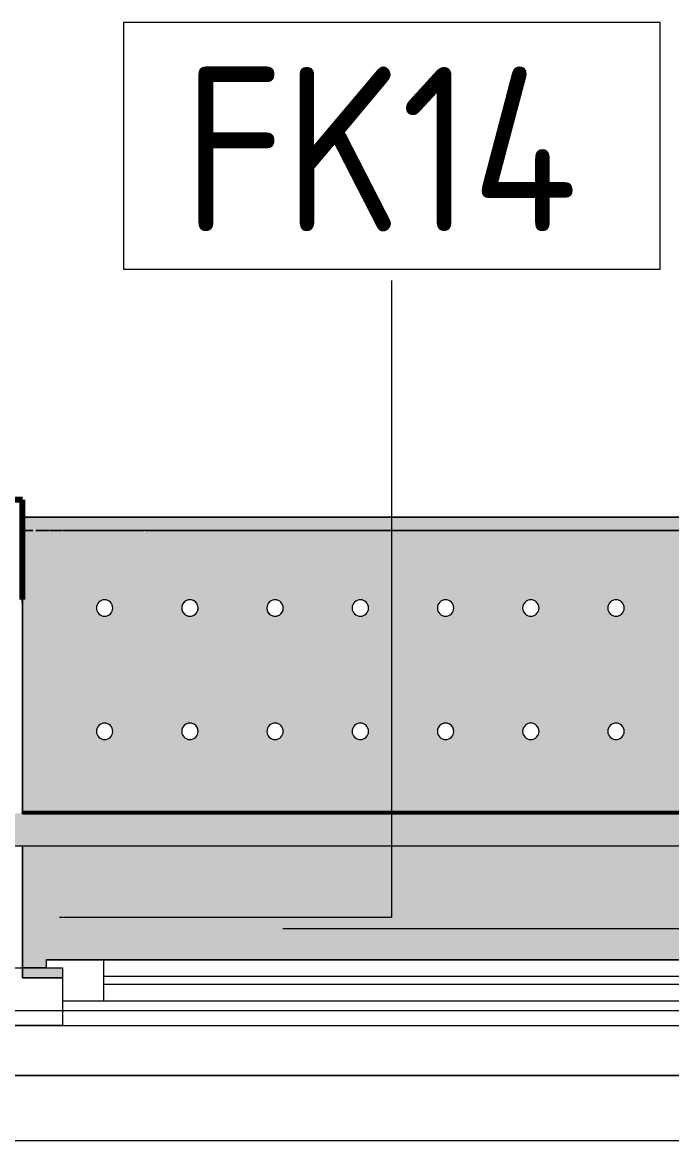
# Model space of a CAD drawing. Header units: millimetres. Extents: x -5426 to 189269, y -8553 to 29000.
# Drawn here: x 8281 to 9071, y -258 to 1102 of the extents above; entities that cross this region are included whole.
import ezdxf

# ---------------------------------------------------------------- set-up
doc = ezdxf.new("R2010")
doc.units = ezdxf.units.MM
doc.linetypes.add('Осевая', pattern=[3175, 635, -476.25, 1587.5, -476.25])
for name, color, linetype, lineweight in [('A-GLAZ', 7, 'Continuous', 9), ('A-GLAZ-1', 7, 'Continuous', 13), ('A-WALL-IDEN', 7, 'Continuous', 9), ('I-WALL', 7, 'Continuous', 9), ('Оси-2', 7, 'Осевая', 9)]:
    doc.layers.add(name, color=color, linetype=linetype, lineweight=lineweight)
for name, color, linetype, lineweight, true_color in [('A-WALL-1', 7, 'Continuous', 9, 0xc0c0c0), ('I-WALL-13', 7, 'Continuous', 53, 0xeaa7bf), ('I-WALL-3', 7, 'Continuous', 9, 0xc0c0c0), ('I-WALL-6', 7, 'Continuous', 80, 0xff80c0), ('S-WALL-ANLY', 7, 'Continuous', 13, 0x008040), ('Знаки-2', 9, 'Continuous', 9, 0x808080), ('Знаки-3', 7, 'Continuous', 9, 0xc1bbaf), ('Знаки-5', 7, 'Continuous', 9, 0xaba79f), ('Знаки-6', 7, 'Continuous', 9, 0xccc5b7), ('Знаки-7', 7, 'Continuous', 9, 0xd5cdbe), ('Знаки-8', 7, 'Continuous', 9, 0xd1cabb), ('Знаки-9', 7, 'Continuous', 9, 0xd4ccbd)]:
    doc.layers.add(name, color=color, linetype=linetype, lineweight=lineweight, true_color=true_color)
doc.layers.add('Знаки-4', color=7, linetype='Continuous', lineweight=9, transparency=0.5)
doc.styles.add('GOST Common_1', font='GOST_Common.ttf', dxfattribs={"width": 0.9, "height": 200})

# ---------------------------------------------------------------- blocks, each defined once
blk = doc.blocks.new('120_Окно_СКБ_2Ст - 120_Окно_СКБ_2Ст 2100х2500 _мал створка СЛЕВА_-22446485-План отделки стен 3 этажа в осях 1-12')
at = {"layer": 'A-GLAZ'}
for p, q in [((1050, -57), (-1050, -57)), ((-100, -107), (930, -107)), ((930, -117), (-100, -117)), ((1000, -127), (1011.7, -127)), ((1011.9, -127), (1015.9, -127)), ((1016.2, -127), (1020.2, -127)), ((1020.5, -127), (1024.5, -127)), ((1025.2, -127), (1028.8, -127)), ((1028.8, -127), (1030, -127))]:
    blk.add_line(p, q, dxfattribs=at)
at = {"layer": 'A-GLAZ-1'}
for p, q in [((980, -127), (980, -57)), ((980, -57), (1050, -57)), ((980, -87), (-150, -87)), ((930, -137), (930, -87)), ((980, -127), (980, -87)), ((1050, -127), (980, -127)), ((1000, -127), (980, -127)), ((1000, -137), (1000, -127)), ((-170, -137), (1000, -137)), ((1000, -137), (-170, -137))]:
    blk.add_line(p, q, dxfattribs=at)
blk = doc.blocks.new('Зашивка радиатора_ с перфорацией М5 - Зашивка радиатора_ с перфорацией М5-30945411-План отделки стен 3 этажа в осях 1-12')
at = {"layer": 'Знаки-4'}
h = blk.add_hatch(color=256, dxfattribs=at)
h.paths.add_polyline_path([(1701.2, 380), (1701.2, 368), (1721.2, 368), (1721.2, 358), (551.2, 358), (551.2, 368), (571.2, 368), (571.2, 380), (501.2, 380), (501.2, 368), (521.2, 368), (521.2, 358), (-278.8, 358), (-278.8, 368), (-258.8, 368), (-258.8, 380), (-310, 380), (-310, 368), (-308.8, 368), (-308.8, 220), (1750, 220), (1750, 380), (1721.2, 380)])
h.paths.add_polyline_path([(-248, 180), (-310, 180), (-310, -179.9), (1750, -179.9), (1750, 180), (-246.1, 180)])
h.paths.add_polyline_path([(1442.5, 90.4), (1447.5, 89), (1451.2, 85.4), (1452.5, 80.4), (1451.2, 75.4), (1447.5, 71.7), (1442.5, 70.4), (1437.5, 71.7), (1433.8, 75.4), (1432.5, 80.4), (1433.8, 85.4), (1437.5, 89), (1439.9, 90)])
h.paths.add_polyline_path([(1027.5, 90.4), (1032.5, 89), (1036.2, 85.4), (1037.5, 80.4), (1036.2, 75.4), (1032.5, 71.7), (1027.5, 70.4), (1022.5, 71.7), (1018.8, 75.4), (1017.5, 80.4), (1018.8, 85.4), (1022.5, 89), (1024.9, 90)])
h.paths.add_polyline_path([(1546.2, 90.4), (1551.2, 89), (1554.9, 85.4), (1556.2, 80.4), (1554.9, 75.4), (1551.2, 71.7), (1546.2, 70.4), (1541.2, 71.7), (1537.6, 75.4), (1536.2, 80.4), (1537.6, 85.4), (1541.2, 89), (1543.7, 90)])
h.paths.add_polyline_path([(1235, 90.4), (1240, 89), (1243.7, 85.4), (1245, 80.4), (1243.7, 75.4), (1240, 71.7), (1235, 70.4), (1230, 71.7), (1226.3, 75.4), (1225, 80.4), (1226.3, 85.4), (1230, 89), (1232.4, 90)])
h.paths.add_polyline_path([(820, 90.4), (825, 89), (828.7, 85.4), (830, 80.4), (828.7, 75.4), (825, 71.7), (820, 70.4), (815, 71.7), (811.3, 75.4), (810, 80.4), (811.3, 85.4), (815, 89), (817.4, 90)])
h.paths.add_polyline_path([(1650, 90.4), (1655, 89), (1658.7, 85.4), (1660, 80.4), (1658.7, 75.4), (1655, 71.7), (1650, 70.4), (1645, 71.7), (1641.3, 75.4), (1640, 80.4), (1641.3, 85.4), (1645, 89), (1647.4, 90)])
h.paths.add_polyline_path([(1338.7, 90.4), (1343.7, 89), (1347.4, 85.4), (1348.7, 80.4), (1347.4, 75.4), (1343.7, 71.7), (1338.7, 70.4), (1333.7, 71.7), (1330.1, 75.4), (1328.7, 80.4), (1330.1, 85.4), (1333.7, 89), (1336.2, 90)])
h.paths.add_polyline_path([(1131.2, 90.4), (1136.2, 89), (1139.9, 85.4), (1141.2, 80.4), (1139.9, 75.4), (1136.2, 71.7), (1131.2, 70.4), (1126.2, 71.7), (1122.6, 75.4), (1121.2, 80.4), (1122.6, 85.4), (1126.2, 89), (1128.7, 90)])
h.paths.add_polyline_path([(923.7, 90.4), (928.7, 89), (932.4, 85.4), (933.7, 80.4), (932.4, 75.4), (928.7, 71.7), (923.7, 70.4), (918.7, 71.7), (915.1, 75.4), (913.7, 80.4), (915.1, 85.4), (918.7, 89), (921.2, 90)])
h.paths.add_polyline_path([(716.2, 90.4), (721.2, 89), (724.9, 85.4), (726.2, 80.4), (724.9, 75.4), (721.2, 71.7), (716.2, 70.4), (711.2, 71.7), (707.6, 75.4), (706.2, 80.4), (707.6, 85.4), (711.2, 89), (713.7, 90)])
h.paths.add_polyline_path([(197.5, 90.4), (202.5, 89), (206.2, 85.4), (207.5, 80.4), (206.2, 75.4), (202.5, 71.7), (197.5, 70.4), (192.5, 71.7), (188.8, 75.4), (187.5, 80.4), (188.8, 85.4), (192.5, 89), (194.9, 90)])
h.paths.add_polyline_path([(405, 90.4), (410, 89), (413.7, 85.4), (415, 80.4), (413.7, 75.4), (410, 71.7), (405, 70.4), (400, 71.7), (396.3, 75.4), (395, 80.4), (396.3, 85.4), (400, 89), (402.4, 90)])
h.paths.add_polyline_path([(612.5, 90.4), (617.5, 89), (621.2, 85.4), (622.5, 80.4), (621.2, 75.4), (617.5, 71.7), (612.5, 70.4), (607.5, 71.7), (603.8, 75.4), (602.5, 80.4), (603.8, 85.4), (607.5, 89), (609.9, 90)])
h.paths.add_polyline_path([(93.7, 90.4), (98.7, 89), (102.4, 85.4), (103.7, 80.4), (102.4, 75.4), (98.7, 71.7), (93.7, 70.4), (88.7, 71.7), (85.1, 75.4), (83.7, 80.4), (85.1, 85.4), (88.7, 89), (91.2, 90)])
h.paths.add_polyline_path([(-217.5, 90.4), (-212.5, 89), (-208.8, 85.4), (-207.5, 80.4), (-208.8, 75.4), (-212.5, 71.7), (-217.5, 70.4), (-222.5, 71.7), (-226.2, 75.4), (-227.5, 80.4), (-226.2, 85.4), (-222.5, 89), (-220.1, 90)])
h.paths.add_polyline_path([(-113.8, 90.4), (-108.8, 89), (-105.1, 85.4), (-103.8, 80.4), (-105.1, 75.4), (-108.8, 71.7), (-113.8, 70.4), (-118.8, 71.7), (-122.4, 75.4), (-123.8, 80.4), (-122.4, 85.4), (-118.8, 89), (-116.3, 90)])
h.paths.add_polyline_path([(-10, 90.4), (-5, 89), (-1.3, 85.4), (0, 80.4), (-1.3, 75.4), (-5, 71.7), (-10, 70.4), (-15, 71.7), (-18.7, 75.4), (-20, 80.4), (-18.7, 85.4), (-15, 89), (-12.6, 90)])
h.paths.add_polyline_path([(301.2, 90.4), (306.2, 89), (309.9, 85.4), (311.2, 80.4), (309.9, 75.4), (306.2, 71.7), (301.2, 70.4), (296.2, 71.7), (292.6, 75.4), (291.2, 80.4), (292.6, 85.4), (296.2, 89), (298.7, 90)])
h.paths.add_polyline_path([(508.7, 90.4), (513.7, 89), (517.4, 85.4), (518.7, 80.4), (517.4, 75.4), (513.7, 71.7), (508.7, 70.4), (503.7, 71.7), (500.1, 75.4), (498.7, 80.4), (500.1, 85.4), (503.7, 89), (506.2, 90)])
h.paths.add_polyline_path([(1027.5, -59.6), (1032.5, -61), (1036.2, -64.6), (1037.5, -69.6), (1036.2, -74.6), (1032.5, -78.3), (1027.5, -79.6), (1022.5, -78.3), (1018.8, -74.6), (1017.5, -69.6), (1018.8, -64.6), (1023.1, -60.7), (1024.9, -60)])
h.paths.add_polyline_path([(1131.2, -59.6), (1136.2, -61), (1139.9, -64.6), (1141.2, -69.6), (1139.9, -74.6), (1136.2, -78.3), (1131.2, -79.6), (1126.2, -78.3), (1122.6, -74.6), (1121.2, -69.6), (1122.6, -64.6), (1126.9, -60.7), (1128.7, -60)])
h.paths.add_polyline_path([(716.2, -59.6), (721.2, -61), (724.9, -64.6), (726.2, -69.6), (724.9, -74.6), (721.2, -78.3), (716.2, -79.6), (711.2, -78.3), (707.6, -74.6), (706.2, -69.6), (707.6, -64.6), (711.9, -60.7), (713.7, -60)])
h.paths.add_polyline_path([(1338.7, -59.6), (1343.7, -61), (1347.4, -64.6), (1348.7, -69.6), (1347.4, -74.6), (1343.7, -78.3), (1338.7, -79.6), (1333.7, -78.3), (1330.1, -74.6), (1328.7, -69.6), (1330.1, -64.6), (1334.4, -60.7), (1336.2, -60)])
h.paths.add_polyline_path([(923.7, -59.6), (928.7, -61), (932.4, -64.6), (933.7, -69.6), (932.4, -74.6), (928.7, -78.3), (923.7, -79.6), (918.7, -78.3), (915.1, -74.6), (913.7, -69.6), (915.1, -64.6), (919.4, -60.7), (921.2, -60)])
h.paths.add_polyline_path([(1650, -59.6), (1655, -61), (1658.7, -64.6), (1660, -69.6), (1658.7, -74.6), (1655, -78.3), (1650, -79.6), (1645, -78.3), (1641.3, -74.6), (1640, -69.6), (1641.3, -64.6), (1645.6, -60.7), (1647.4, -60)])
h.paths.add_polyline_path([(1546.2, -59.6), (1551.2, -61), (1554.9, -64.6), (1556.2, -69.6), (1554.9, -74.6), (1551.2, -78.3), (1546.2, -79.6), (1541.2, -78.3), (1537.6, -74.6), (1536.2, -69.6), (1537.6, -64.6), (1541.9, -60.7), (1543.7, -60)])
h.paths.add_polyline_path([(1235, -59.6), (1240, -61), (1243.7, -64.6), (1245, -69.6), (1243.7, -74.6), (1240, -78.3), (1235, -79.6), (1230, -78.3), (1226.3, -74.6), (1225, -69.6), (1226.3, -64.6), (1230.6, -60.7), (1232.4, -60)])
h.paths.add_polyline_path([(820, -59.6), (825, -61), (828.7, -64.6), (830, -69.6), (828.7, -74.6), (825, -78.3), (820, -79.6), (815, -78.3), (811.3, -74.6), (810, -69.6), (811.3, -64.6), (815.6, -60.7), (817.4, -60)])
h.paths.add_polyline_path([(1442.5, -59.6), (1447.5, -61), (1451.2, -64.6), (1452.5, -69.6), (1451.2, -74.6), (1447.5, -78.3), (1442.5, -79.6), (1437.5, -78.3), (1433.8, -74.6), (1432.5, -69.6), (1433.8, -64.6), (1438.1, -60.7), (1439.9, -60)])
h.paths.add_polyline_path([(-10, -59.6), (-5, -61), (-1.3, -64.6), (0, -69.6), (-1.3, -74.6), (-5, -78.3), (-10, -79.6), (-15, -78.3), (-18.7, -74.6), (-20, -69.6), (-18.7, -64.6), (-14.4, -60.7), (-12.6, -60)])
h.paths.add_polyline_path([(93.7, -59.6), (98.7, -61), (102.4, -64.6), (103.7, -69.6), (102.4, -74.6), (98.7, -78.3), (93.7, -79.6), (88.7, -78.3), (85.1, -74.6), (83.7, -69.6), (85.1, -64.6), (89.4, -60.7), (91.2, -60)])
h.paths.add_polyline_path([(508.7, -59.6), (513.7, -61), (517.4, -64.6), (518.7, -69.6), (517.4, -74.6), (513.7, -78.3), (508.7, -79.6), (503.7, -78.3), (500.1, -74.6), (498.7, -69.6), (500.1, -64.6), (504.4, -60.7), (506.2, -60)])
h.paths.add_polyline_path([(612.5, -59.6), (617.5, -61), (621.2, -64.6), (622.5, -69.6), (621.2, -74.6), (617.5, -78.3), (612.5, -79.6), (607.5, -78.3), (603.8, -74.6), (602.5, -69.6), (603.8, -64.6), (608.1, -60.7), (609.9, -60)])
h.paths.add_polyline_path([(197.5, -59.6), (202.5, -61), (206.2, -64.6), (207.5, -69.6), (206.2, -74.6), (202.5, -78.3), (197.5, -79.6), (192.5, -78.3), (188.8, -74.6), (187.5, -69.6), (188.8, -64.6), (193.1, -60.7), (194.9, -60)])
h.paths.add_polyline_path([(405, -59.6), (410, -61), (413.7, -64.6), (415, -69.6), (413.7, -74.6), (410, -78.3), (405, -79.6), (400, -78.3), (396.3, -74.6), (395, -69.6), (396.3, -64.6), (400.6, -60.7), (402.4, -60)])
h.paths.add_polyline_path([(-113.8, -59.6), (-108.8, -61), (-105.1, -64.6), (-103.8, -69.6), (-105.1, -74.6), (-108.8, -78.3), (-113.8, -79.6), (-118.8, -78.3), (-122.4, -74.6), (-123.8, -69.6), (-122.4, -64.6), (-118.1, -60.7), (-116.3, -60)])
h.paths.add_polyline_path([(-217.5, -59.6), (-212.5, -61), (-208.8, -64.6), (-207.5, -69.6), (-208.8, -74.6), (-212.5, -78.3), (-217.5, -79.6), (-222.5, -78.3), (-226.2, -74.6), (-227.5, -69.6), (-226.2, -64.6), (-221.9, -60.7), (-220.1, -60)])
h.paths.add_polyline_path([(301.2, -59.6), (306.2, -61), (309.9, -64.6), (311.2, -69.6), (309.9, -74.6), (306.2, -78.3), (301.2, -79.6), (296.2, -78.3), (292.6, -74.6), (291.2, -69.6), (292.6, -64.6), (296.9, -60.7), (298.7, -60)])
for points in [[(1744.4, -163.9), (-310, -163.9), (-309.8, -179.9), (1750, -179.9), (1750, -163.9), (1744.5, -163.9)], [(1015, -163.9), (1000, -163.9), (1000.7, -179.9), (1040, -179.9), (1039.3, -163.9), (1017.4, -163.9)], [(1000, -163.9), (1000.7, -179.9), (1040, -179.9), (1039.3, -163.9), (1000.7, -163.9)], [(1030, -163.9), (1010, -163.9), (1010.3, -179.9), (1030, -179.9)], [(1030, -163.9), (1010, -163.9), (1010.3, -179.9), (1030, -179.9)], [(1100, -163.9), (1100.7, -179.9), (1140, -179.9), (1139.3, -163.9), (1100.7, -163.9)], [(1127.1, -163.9), (1100, -163.9), (1100.7, -179.9), (1140, -179.9), (1139.3, -163.9), (1128.7, -163.9)], [(1110.3, -163.9), (1110, -163.9), (1110.3, -179.9), (1130, -179.9), (1129.7, -163.9), (1111.3, -163.9)], [(1127.1, -163.9), (1110, -163.9), (1110.3, -179.9), (1130, -179.9), (1129.7, -163.9), (1128.7, -163.9)], [(1200, -163.9), (1200.7, -179.9), (1240, -179.9), (1239.3, -163.9), (1200.7, -163.9)], [(1225, -163.9), (1200, -163.9), (1200.7, -179.9), (1240, -179.9), (1239.3, -163.9), (1225.2, -163.9)], [(1230, -163.9), (1210, -163.9), (1210.3, -179.9), (1230, -179.9)], [(1212.9, -163.9), (1210, -163.9), (1210.3, -179.9), (1230, -179.9), (1229.7, -163.9), (1214.8, -163.9)], [(1314.8, -163.9), (1300, -163.9), (1300.7, -179.9), (1340, -179.9), (1339.3, -163.9), (1315, -163.9)], [(1300, -163.9), (1300.7, -179.9), (1340, -179.9), (1339.3, -163.9), (1300.7, -163.9)], [(1310.3, -163.9), (1310, -163.9), (1310.3, -179.9), (1330, -179.9), (1329.7, -163.9), (1311.3, -163.9)], [(1310.3, -163.9), (1310, -163.9), (1310.3, -179.9), (1330, -179.9), (1329.7, -163.9), (1311.3, -163.9)], [(1400, -163.9), (1400.7, -179.9), (1440, -179.9), (1439.3, -163.9), (1400.7, -163.9)], [(1428.7, -163.9), (1400, -163.9), (1400.7, -179.9), (1440, -179.9), (1439.3, -163.9), (1429.7, -163.9)], [(1427.1, -163.9), (1410, -163.9), (1410.3, -179.9), (1430, -179.9), (1429.7, -163.9), (1428.7, -163.9)], [(1430, -163.9), (1410, -163.9), (1410.3, -179.9), (1430, -179.9)], [(1505.9, -163.9), (1500, -163.9), (1500.7, -179.9), (1540, -179.9), (1539.3, -163.9), (1510, -163.9)], [(1525, -163.9), (1500, -163.9), (1500.7, -179.9), (1540, -179.9), (1539.3, -163.9), (1525.2, -163.9)], [(1512.9, -163.9), (1510, -163.9), (1510.3, -179.9), (1530, -179.9), (1529.7, -163.9), (1514.8, -163.9)], [(1512.9, -163.9), (1510, -163.9), (1510.3, -179.9), (1530, -179.9), (1529.7, -163.9), (1514.8, -163.9)], [(1625, -163.9), (1600, -163.9), (1600.7, -179.9), (1640, -179.9), (1639.3, -163.9), (1625.2, -163.9)], [(1625, -163.9), (1600, -163.9), (1600.7, -179.9), (1640, -179.9), (1639.3, -163.9), (1625.2, -163.9)], [(1618.2, -163.9), (1610, -164.8), (1610.3, -179.9), (1630, -179.9), (1629.7, -163.9), (1620, -163.9)], [(1628.7, -163.9), (1610, -164.8), (1610.3, -179.9), (1630, -179.9), (1629.7, -163.9)]]:
    blk.add_hatch(color=256, dxfattribs=at).paths.add_polyline_path(points)
at = {"layer": 'Знаки-2'}
for p, q in [((1750, 380), (1701.2, 380)), ((1750, 220), (1750, 380)), ((1750, -179.9), (1750, 180)), ((-310, -179.9), (1750, -179.9))]:
    blk.add_line(p, q, dxfattribs=at)
for centre, start, end in [((1027.5, 80.4), 0, 180), ((1131.2, 80.4), 0, 180), ((1235, 80.4), 0, 180), ((1338.7, 80.4), 0, 180), ((1442.5, 80.4), 0, 180), ((1546.2, 80.4), 0, 180), ((1650, 80.4), 0, 180), ((1027.5, 80.4), 180, 0), ((1131.2, 80.4), 180, 360), ((1235, 80.4), 180, 0), ((1338.7, 80.4), 180, 0), ((1442.5, 80.4), 180, 360), ((1546.2, 80.4), 180, 0), ((1650, 80.4), 180, 360), ((1027.5, -69.6), 0, 180), ((1131.2, -69.6), 0, 180), ((1235, -69.6), 0, 180), ((1338.7, -69.6), 0, 180), ((1442.5, -69.6), 0, 180), ((1546.2, -69.6), 0, 180), ((1650, -69.6), 0, 180), ((1027.5, -69.6), 180, 0), ((1131.2, -69.6), 180, 0), ((1235, -69.6), 180, 0), ((1338.7, -69.6), 180, 0), ((1442.5, -69.6), 180, 0), ((1546.2, -69.6), 180, 0), ((1650, -69.6), 180, 0)]:
    blk.add_arc(centre, 10, start, end, dxfattribs=at)
at = {"layer": 'Знаки-3'}
for p, q in [((1000, -163.9), (940, -163.9)), ((1000, -163.9), (1010, -163.9)), ((1010, -163.9), (1000, -163.9)), ((1010, -163.9), (1030, -163.9)), ((1030, -163.9), (1010, -163.9)), ((1030, -163.9), (1040, -163.9)), ((1040, -163.9), (1030, -163.9)), ((1100, -163.9), (1040, -163.9)), ((1100, -163.9), (1140, -163.9)), ((1140, -163.9), (1100, -163.9)), ((1200, -163.9), (1140, -163.9)), ((1200, -163.9), (1200.7, -163.9)), ((1240, -163.9), (1200, -163.9)), ((1200.7, -163.9), (1240, -163.9)), ((1300, -163.9), (1240, -163.9)), ((1300, -163.9), (1310, -163.9)), ((1310, -163.9), (1300, -163.9)), ((1310, -163.9), (1310.3, -163.9)), ((1312.9, -163.9), (1310, -163.9)), ((1310.3, -163.9), (1320, -163.9)), ((1325, -163.9), (1312.9, -163.9)), ((1320, -163.9), (1329.7, -163.9)), ((1330, -163.9), (1325, -163.9)), ((1329.7, -163.9), (1330, -163.9)), ((1330, -163.9), (1340, -163.9)), ((1340, -163.9), (1330, -163.9)), ((1400, -163.9), (1340, -163.9)), ((1400, -163.9), (1405.9, -163.9)), ((1425.2, -163.9), (1400, -163.9)), ((1405.9, -163.9), (1430, -163.9)), ((1439.3, -163.9), (1425.2, -163.9)), ((1430, -163.9), (1434.1, -163.9)), ((1434.1, -163.9), (1440, -163.9)), ((1440, -163.9), (1439.3, -163.9)), ((1500, -163.9), (1440, -163.9)), ((1500, -163.9), (1540, -163.9)), ((1540, -163.9), (1500, -163.9)), ((1600, -163.9), (1540, -163.9)), ((1600, -163.9), (1600.7, -163.9)), ((1600.7, -163.9), (1600, -163.9)), ((1602.7, -163.9), (1610, -163.9)), ((1610, -163.9), (1602.7, -163.9)), ((1610, -163.9), (1611.3, -163.9)), ((1617.4, -163.9), (1610, -163.9)), ((1611.3, -163.9), (1617.4, -163.9)), ((1618.2, -163.9), (1620, -163.9)), ((1630, -163.9), (1618.2, -163.9)), ((1620, -163.9), (1628.7, -163.9)), ((1628.7, -163.9), (1630, -163.9)), ((1630, -163.9), (1634.1, -163.9)), ((1634.1, -163.9), (1630, -163.9)), ((1634.8, -163.9), (1640, -163.9)), ((1640, -163.9), (1634.8, -163.9)), ((1700.9, -163.9), (1640, -163.9)), ((1717.2, -163.9), (1701.5, -163.9)), ((1733.7, -163.9), (1718, -163.9)), ((1744.4, -163.9), (1737.2, -163.9)), ((1750, -163.9), (1744.5, -163.9)), ((1750, -163.9), (1750, -179.9)), ((940, -179.9), (1000, -179.9)), ((1000, -179.9), (1010, -179.9)), ((1010, -179.9), (1000, -179.9)), ((1010, -179.9), (1030, -179.9)), ((1030, -179.9), (1010, -179.9)), ((1030, -179.9), (1040, -179.9)), ((1040, -179.9), (1030, -179.9)), ((1040, -179.9), (1100, -179.9)), ((1100, -179.9), (1139.3, -179.9)), ((1102.7, -179.9), (1100, -179.9)), ((1125.2, -179.9), (1102.7, -179.9)), ((1140, -179.9), (1125.2, -179.9)), ((1139.3, -179.9), (1140, -179.9)), ((1140, -179.9), (1200, -179.9)), ((1200, -179.9), (1205.9, -179.9)), ((1200.7, -179.9), (1200, -179.9)), ((1220, -179.9), (1200.7, -179.9)), ((1205.9, -179.9), (1230, -179.9)), ((1239.3, -179.9), (1220, -179.9)), ((1230, -179.9), (1240, -179.9)), ((1240, -179.9), (1239.3, -179.9)), ((1240, -179.9), (1300, -179.9)), ((1300, -179.9), (1300.7, -179.9)), ((1305.9, -179.9), (1300, -179.9)), ((1300.7, -179.9), (1310, -179.9)), ((1310, -179.9), (1305.9, -179.9)), ((1310, -179.9), (1330, -179.9)), ((1330, -179.9), (1310, -179.9)), ((1330, -179.9), (1340, -179.9)), ((1340, -179.9), (1330, -179.9)), ((1340, -179.9), (1400, -179.9)), ((1400, -179.9), (1440, -179.9)), ((1440, -179.9), (1400, -179.9)), ((1440, -179.9), (1500, -179.9)), ((1500, -179.9), (1537.3, -179.9)), ((1540, -179.9), (1500, -179.9)), ((1537.3, -179.9), (1540, -179.9)), ((1540, -179.9), (1600, -179.9)), ((1600, -179.9), (1610, -179.9)), ((1610, -179.9), (1600, -179.9)), ((1610, -179.9), (1622.6, -179.9)), ((1627.1, -179.9), (1610, -179.9)), ((1622.6, -179.9), (1629.7, -179.9)), ((1630, -179.9), (1627.1, -179.9)), ((1629.7, -179.9), (1630, -179.9)), ((1630, -179.9), (1640, -179.9)), ((1640, -179.9), (1630, -179.9)), ((1640, -179.9), (1750, -179.9))]:
    blk.add_line(p, q, dxfattribs=at)
at = {"layer": 'Знаки-5'}
for p, q in [((1701.2, 380), (1750, 380)), ((1750, 380), (1750, 220)), ((1750, 180), (1750, -179.9)), ((-262.1, -163.9), (1700.9, -163.9)), ((1701.5, -163.9), (1717.2, -163.9)), ((1718, -163.9), (1733.7, -163.9)), ((1737.2, -163.9), (1744.4, -163.9)), ((1744.5, -163.9), (1750, -163.9)), ((1750, -179.9), (1750, -163.9)), ((1750, -179.9), (-309.8, -179.9)), ((1750, -179.9), (-309.8, -179.9))]:
    blk.add_line(p, q, dxfattribs=at)
for centre, start, end in [((1027.5, 80.4), 0, 180), ((1131.2, 80.4), 0, 180), ((1235, 80.4), 0, 180), ((1338.7, 80.4), 0, 180), ((1442.5, 80.4), 0, 180), ((1546.2, 80.4), 0, 180), ((1650, 80.4), 0, 180), ((1027.5, 80.4), 180, 360), ((1131.2, 80.4), 180, 360), ((1235, 80.4), 180, 240), ((1235, 80.4), 240, 0), ((1338.7, 80.4), 180, 360), ((1442.5, 80.4), 180, 360), ((1546.2, 80.4), 180, 240), ((1546.2, 80.4), 240, 300), ((1546.2, 80.4), 300, 360), ((1650, 80.4), 180, 360), ((1027.5, -69.6), 0, 180), ((1131.2, -69.6), 0, 180), ((1235, -69.6), 0, 180), ((1338.7, -69.6), 0, 180), ((1442.5, -69.6), 150, 180), ((1442.5, -69.6), 75, 150), ((1442.5, -69.6), 0, 75), ((1546.2, -69.6), 165, 180), ((1546.2, -69.6), 90, 165), ((1546.2, -69.6), 15, 90), ((1546.2, -69.6), 0, 15), ((1650, -69.6), 0, 180), ((1027.5, -69.6), 180, 360), ((1131.2, -69.6), 180, 360), ((1235, -69.6), 180, 360), ((1338.7, -69.6), 180, 360), ((1442.5, -69.6), 180, 360), ((1546.2, -69.6), 180, 225), ((1546.2, -69.6), 225, 300), ((1546.2, -69.6), 300, 360), ((1650, -69.6), 180, 360)]:
    blk.add_arc(centre, 10, start, end, dxfattribs=at)
at = {"layer": 'Знаки-6'}
for p, q in [((1000, -163.9), (1010, -163.9)), ((1010, -163.9), (1000, -163.9)), ((1011.3, -163.9), (1014.8, -163.9)), ((1014.8, -163.9), (1011.3, -163.9)), ((1015, -163.9), (1020, -163.9)), ((1025, -163.9), (1015, -163.9)), ((1020, -163.9), (1025, -163.9)), ((1025.2, -163.9), (1028.7, -163.9)), ((1028.7, -163.9), (1025.2, -163.9)), ((1030, -163.9), (1040, -163.9)), ((1040, -163.9), (1030, -163.9)), ((1100, -163.9), (1100.6, -163.9)), ((1100.6, -163.9), (1100, -163.9)), ((1100.7, -163.9), (1102.7, -163.9)), ((1110, -163.9), (1100.7, -163.9)), ((1102.7, -163.9), (1110, -163.9)), ((1110, -163.9), (1114.8, -163.9)), ((1112.9, -163.9), (1110, -163.9)), ((1114.8, -163.9), (1112.9, -163.9)), ((1115, -163.9), (1125, -163.9)), ((1125, -163.9), (1115, -163.9)), ((1125.2, -163.9), (1130, -163.9)), ((1130, -163.9), (1125.2, -163.9)), ((1130, -163.9), (1139.3, -163.9)), ((1140, -163.9), (1130, -163.9)), ((1139.3, -163.9), (1140, -163.9)), ((1200, -163.9), (1210, -163.9)), ((1210, -163.9), (1200, -163.9)), ((1210, -163.9), (1214.8, -163.9)), ((1214.8, -163.9), (1210, -163.9)), ((1215, -163.9), (1225, -163.9)), ((1225, -163.9), (1215, -163.9)), ((1225.2, -163.9), (1230, -163.9)), ((1227.1, -163.9), (1225.2, -163.9)), ((1230, -163.9), (1227.1, -163.9)), ((1230, -163.9), (1239.3, -163.9)), ((1240, -163.9), (1230, -163.9)), ((1239.3, -163.9), (1240, -163.9)), ((1300, -163.9), (1310, -163.9)), ((1310, -163.9), (1300, -163.9)), ((1311.3, -163.9), (1314.8, -163.9)), ((1314.8, -163.9), (1311.3, -163.9)), ((1315, -163.9), (1325, -163.9)), ((1325, -163.9), (1315, -163.9)), ((1325.2, -163.9), (1328.7, -163.9)), ((1328.7, -163.9), (1325.2, -163.9)), ((1330, -163.9), (1340, -163.9)), ((1340, -163.9), (1330, -163.9)), ((1400, -163.9), (1410, -163.9)), ((1410, -163.9), (1400, -163.9)), ((1410, -163.9), (1414.8, -163.9)), ((1414.8, -163.9), (1410, -163.9)), ((1415, -163.9), (1425, -163.9)), ((1425, -163.9), (1415, -163.9)), ((1425.2, -163.9), (1430, -163.9)), ((1430, -163.9), (1425.2, -163.9)), ((1430, -163.9), (1440, -163.9)), ((1440, -163.9), (1430, -163.9)), ((1500, -163.9), (1510, -163.9)), ((1510, -163.9), (1500, -163.9)), ((1510, -163.9), (1514.8, -163.9)), ((1514.8, -163.9), (1510, -163.9)), ((1515, -163.9), (1525, -163.9)), ((1525, -163.9), (1515, -163.9)), ((1525.2, -163.9), (1530, -163.9)), ((1530, -163.9), (1525.2, -163.9)), ((1530, -163.9), (1540, -163.9)), ((1540, -163.9), (1530, -163.9)), ((1600, -163.9), (1600.7, -163.9)), ((1600.7, -163.9), (1600, -163.9)), ((1602.7, -163.9), (1610, -163.9)), ((1610, -163.9), (1602.7, -163.9)), ((1611.3, -163.9), (1614.8, -163.9)), ((1614.8, -163.9), (1611.3, -163.9)), ((1615, -163.9), (1617.4, -163.9)), ((1617.4, -163.9), (1615, -163.9)), ((1618.2, -163.9), (1625, -163.9)), ((1625, -163.9), (1618.2, -163.9)), ((1625.2, -163.9), (1628.7, -163.9)), ((1628.7, -163.9), (1625.2, -163.9)), ((1630, -163.9), (1634.1, -163.9)), ((1634.1, -163.9), (1630, -163.9)), ((1634.8, -163.9), (1640, -163.9)), ((1639.3, -163.9), (1634.8, -163.9)), ((1640, -163.9), (1639.3, -163.9)), ((1000, -179.9), (1010, -179.9)), ((1010, -179.9), (1000, -179.9)), ((1011.3, -179.9), (1014.8, -179.9)), ((1014.8, -179.9), (1011.3, -179.9)), ((1015, -179.9), (1025, -179.9)), ((1025, -179.9), (1015, -179.9)), ((1025.2, -179.9), (1028.7, -179.9)), ((1028.7, -179.9), (1025.2, -179.9)), ((1030, -179.9), (1040, -179.9)), ((1040, -179.9), (1030, -179.9)), ((1100, -179.9), (1100.6, -179.9)), ((1100.6, -179.9), (1100, -179.9)), ((1100.7, -179.9), (1110, -179.9)), ((1110, -179.9), (1100.7, -179.9)), ((1110, -179.9), (1111.3, -179.9)), ((1111.3, -179.9), (1110, -179.9)), ((1111.3, -179.9), (1114.8, -179.9)), ((1112.9, -179.9), (1111.3, -179.9)), ((1114.8, -179.9), (1112.9, -179.9)), ((1115, -179.9), (1125, -179.9)), ((1125, -179.9), (1115, -179.9)), ((1125.2, -179.9), (1130, -179.9)), ((1130, -179.9), (1125.2, -179.9)), ((1130, -179.9), (1137.3, -179.9)), ((1140, -179.9), (1130, -179.9)), ((1137.3, -179.9), (1140, -179.9)), ((1200, -179.9), (1202.7, -179.9)), ((1210, -179.9), (1200, -179.9)), ((1202.7, -179.9), (1210, -179.9)), ((1210, -179.9), (1214.8, -179.9)), ((1211.3, -179.9), (1210, -179.9)), ((1214.8, -179.9), (1211.3, -179.9)), ((1215, -179.9), (1225, -179.9)), ((1220, -179.9), (1215, -179.9)), ((1225, -179.9), (1220, -179.9)), ((1225.2, -179.9), (1230, -179.9)), ((1230, -179.9), (1225.2, -179.9)), ((1230, -179.9), (1240, -179.9)), ((1240, -179.9), (1230, -179.9)), ((1300, -179.9), (1310, -179.9)), ((1302.7, -179.9), (1300, -179.9)), ((1310, -179.9), (1302.7, -179.9)), ((1311.3, -179.9), (1314.8, -179.9)), ((1314.8, -179.9), (1311.3, -179.9)), ((1315, -179.9), (1325, -179.9)), ((1325, -179.9), (1315, -179.9)), ((1325.2, -179.9), (1328.7, -179.9)), ((1328.7, -179.9), (1325.2, -179.9)), ((1330, -179.9), (1340, -179.9)), ((1337.3, -179.9), (1330, -179.9)), ((1340, -179.9), (1337.3, -179.9)), ((1400, -179.9), (1410, -179.9)), ((1410, -179.9), (1400, -179.9)), ((1410, -179.9), (1414.8, -179.9)), ((1410.3, -179.9), (1410, -179.9)), ((1411.3, -179.9), (1410.3, -179.9)), ((1414.8, -179.9), (1411.3, -179.9)), ((1415, -179.9), (1425, -179.9)), ((1417.4, -179.9), (1415, -179.9)), ((1420, -179.9), (1417.4, -179.9)), ((1425, -179.9), (1420, -179.9)), ((1425.2, -179.9), (1428.7, -179.9)), ((1428.7, -179.9), (1425.2, -179.9)), ((1428.7, -179.9), (1430, -179.9)), ((1430, -179.9), (1428.7, -179.9)), ((1430, -179.9), (1440, -179.9)), ((1440, -179.9), (1430, -179.9)), ((1500, -179.9), (1505.9, -179.9)), ((1510, -179.9), (1500, -179.9)), ((1505.9, -179.9), (1510, -179.9)), ((1510, -179.9), (1514.8, -179.9)), ((1510.3, -179.9), (1510, -179.9)), ((1514.8, -179.9), (1510.3, -179.9)), ((1515, -179.9), (1525, -179.9)), ((1525, -179.9), (1515, -179.9)), ((1525.2, -179.9), (1530, -179.9)), ((1530, -179.9), (1525.2, -179.9)), ((1530, -179.9), (1539.3, -179.9)), ((1540, -179.9), (1530, -179.9)), ((1539.3, -179.9), (1540, -179.9)), ((1600, -179.9), (1610, -179.9)), ((1600.7, -179.9), (1600, -179.9)), ((1610, -179.9), (1600.7, -179.9)), ((1611.3, -179.9), (1614.8, -179.9)), ((1614.8, -179.9), (1611.3, -179.9)), ((1615, -179.9), (1625, -179.9)), ((1625, -179.9), (1615, -179.9)), ((1625.2, -179.9), (1628.7, -179.9)), ((1628.7, -179.9), (1625.2, -179.9)), ((1630, -179.9), (1640, -179.9)), ((1634.1, -179.9), (1630, -179.9)), ((1637.3, -179.9), (1634.1, -179.9)), ((1640, -179.9), (1637.3, -179.9))]:
    blk.add_line(p, q, dxfattribs=at)
at = {"layer": 'Знаки-7'}
for p, q in [((1014.8, -163.9), (1011.3, -163.9)), ((1025, -163.9), (1015, -163.9)), ((1028.7, -163.9), (1025.2, -163.9)), ((1114.8, -163.9), (1111.3, -163.9)), ((1125, -163.9), (1115, -163.9)), ((1128.7, -163.9), (1125.2, -163.9)), ((1214.8, -163.9), (1211.3, -163.9)), ((1225, -163.9), (1215, -163.9)), ((1228.7, -163.9), (1225.2, -163.9)), ((1314.8, -163.9), (1311.3, -163.9)), ((1325, -163.9), (1315, -163.9)), ((1328.7, -163.9), (1325.2, -163.9)), ((1414.8, -163.9), (1411.3, -163.9)), ((1425, -163.9), (1415, -163.9)), ((1428.7, -163.9), (1425.2, -163.9)), ((1514.8, -163.9), (1511.3, -163.9)), ((1525, -163.9), (1515, -163.9)), ((1528.7, -163.9), (1525.2, -163.9)), ((1614.8, -163.9), (1611.3, -163.9)), ((1617.4, -163.9), (1615, -163.9)), ((1625, -163.9), (1618.2, -163.9)), ((1628.7, -163.9), (1625.2, -163.9)), ((1011.3, -179.9), (1014.8, -179.9)), ((1015, -179.9), (1025, -179.9)), ((1025.2, -179.9), (1028.7, -179.9)), ((1111.3, -179.9), (1114.8, -179.9)), ((1115, -179.9), (1125, -179.9)), ((1125.2, -179.9), (1128.7, -179.9)), ((1211.3, -179.9), (1214.8, -179.9)), ((1215, -179.9), (1225, -179.9)), ((1225.2, -179.9), (1228.7, -179.9)), ((1311.3, -179.9), (1314.8, -179.9)), ((1315, -179.9), (1325, -179.9)), ((1325.2, -179.9), (1328.7, -179.9)), ((1411.3, -179.9), (1414.8, -179.9)), ((1415, -179.9), (1425, -179.9)), ((1425.2, -179.9), (1428.7, -179.9)), ((1511.3, -179.9), (1514.8, -179.9)), ((1515, -179.9), (1525, -179.9)), ((1525.2, -179.9), (1528.7, -179.9)), ((1611.3, -179.9), (1614.8, -179.9)), ((1615, -179.9), (1625, -179.9)), ((1625.2, -179.9), (1628.7, -179.9))]:
    blk.add_line(p, q, dxfattribs=at)
at = {"layer": 'Знаки-8'}
for p, q in [((1009.3, -163.9), (1000.7, -163.9)), ((1010, -163.9), (1014.8, -163.9)), ((1014.8, -163.9), (1010, -163.9)), ((1015, -163.9), (1025, -163.9)), ((1025, -163.9), (1015, -163.9)), ((1025.2, -163.9), (1030, -163.9)), ((1030, -163.9), (1025.2, -163.9)), ((1039.3, -163.9), (1030, -163.9)), ((1110, -163.9), (1100.7, -163.9)), ((1110, -163.9), (1114.8, -163.9)), ((1114.8, -163.9), (1110, -163.9)), ((1115, -163.9), (1125, -163.9)), ((1125, -163.9), (1115, -163.9)), ((1125.2, -163.9), (1130, -163.9)), ((1130, -163.9), (1125.2, -163.9)), ((1139.3, -163.9), (1130, -163.9)), ((1210, -163.9), (1200.7, -163.9)), ((1211.3, -163.9), (1214.8, -163.9)), ((1214.8, -163.9), (1211.3, -163.9)), ((1215, -163.9), (1225, -163.9)), ((1225, -163.9), (1215, -163.9)), ((1225.2, -163.9), (1228.7, -163.9)), ((1228.7, -163.9), (1225.2, -163.9)), ((1239.3, -163.9), (1230, -163.9)), ((1310, -163.9), (1300.7, -163.9)), ((1310, -163.9), (1314.8, -163.9)), ((1314.8, -163.9), (1310, -163.9)), ((1315, -163.9), (1325, -163.9)), ((1325, -163.9), (1315, -163.9)), ((1325.2, -163.9), (1330, -163.9)), ((1330, -163.9), (1325.2, -163.9)), ((1339.3, -163.9), (1330, -163.9)), ((1410, -163.9), (1400.7, -163.9)), ((1410, -163.9), (1414.8, -163.9)), ((1414.8, -163.9), (1410, -163.9)), ((1415, -163.9), (1425, -163.9)), ((1425, -163.9), (1415, -163.9)), ((1425.2, -163.9), (1430, -163.9)), ((1430, -163.9), (1425.2, -163.9)), ((1439.3, -163.9), (1430, -163.9)), ((1510, -163.9), (1500.7, -163.9)), ((1511.3, -163.9), (1514.8, -163.9)), ((1514.8, -163.9), (1511.3, -163.9)), ((1515, -163.9), (1525, -163.9)), ((1525, -163.9), (1515, -163.9)), ((1525.2, -163.9), (1528.7, -163.9)), ((1528.7, -163.9), (1525.2, -163.9)), ((1539.3, -163.9), (1530, -163.9)), ((1610, -163.9), (1602.7, -163.9)), ((1610, -163.9), (1614.8, -163.9)), ((1614.8, -163.9), (1610, -163.9)), ((1615, -163.9), (1617.4, -163.9)), ((1617.4, -163.9), (1615, -163.9)), ((1618.2, -163.9), (1625, -163.9)), ((1625, -163.9), (1618.2, -163.9)), ((1625.2, -163.9), (1630, -163.9)), ((1630, -163.9), (1625.2, -163.9)), ((1634.1, -163.9), (1630, -163.9)), ((1639.3, -163.9), (1634.7, -163.9)), ((1000.7, -179.9), (1009.3, -179.9)), ((1010, -179.9), (1014.8, -179.9)), ((1014.8, -179.9), (1010, -179.9)), ((1015, -179.9), (1025, -179.9)), ((1025, -179.9), (1015, -179.9)), ((1025.2, -179.9), (1030, -179.9)), ((1030, -179.9), (1025.2, -179.9)), ((1030, -179.9), (1039.3, -179.9)), ((1100.7, -179.9), (1110, -179.9)), ((1110, -179.9), (1114.8, -179.9)), ((1114.8, -179.9), (1110, -179.9)), ((1115, -179.9), (1125, -179.9)), ((1125, -179.9), (1115, -179.9)), ((1125.2, -179.9), (1130, -179.9)), ((1130, -179.9), (1125.2, -179.9)), ((1130, -179.9), (1139.3, -179.9)), ((1200.7, -179.9), (1210, -179.9)), ((1211.3, -179.9), (1214.8, -179.9)), ((1214.8, -179.9), (1211.3, -179.9)), ((1215, -179.9), (1225, -179.9)), ((1225, -179.9), (1215, -179.9)), ((1225.2, -179.9), (1228.7, -179.9)), ((1228.7, -179.9), (1225.2, -179.9)), ((1230, -179.9), (1239.3, -179.9)), ((1300.7, -179.9), (1310, -179.9)), ((1310, -179.9), (1314.8, -179.9)), ((1314.8, -179.9), (1310, -179.9)), ((1315, -179.9), (1325, -179.9)), ((1325, -179.9), (1315, -179.9)), ((1325.2, -179.9), (1330, -179.9)), ((1330, -179.9), (1325.2, -179.9)), ((1330, -179.9), (1339.3, -179.9)), ((1400.7, -179.9), (1410, -179.9)), ((1410, -179.9), (1414.8, -179.9)), ((1414.8, -179.9), (1410, -179.9)), ((1415, -179.9), (1425, -179.9)), ((1425, -179.9), (1415, -179.9)), ((1425.2, -179.9), (1430, -179.9)), ((1430, -179.9), (1425.2, -179.9)), ((1430, -179.9), (1439.3, -179.9)), ((1500.7, -179.9), (1510, -179.9)), ((1511.3, -179.9), (1514.8, -179.9)), ((1514.8, -179.9), (1511.3, -179.9)), ((1515, -179.9), (1525, -179.9)), ((1525, -179.9), (1515, -179.9)), ((1525.2, -179.9), (1528.7, -179.9)), ((1528.7, -179.9), (1525.2, -179.9)), ((1530, -179.9), (1539.3, -179.9)), ((1600.7, -179.9), (1610, -179.9)), ((1610, -179.9), (1614.8, -179.9)), ((1614.8, -179.9), (1610, -179.9)), ((1615, -179.9), (1625, -179.9)), ((1625, -179.9), (1615, -179.9)), ((1625.2, -179.9), (1630, -179.9)), ((1630, -179.9), (1625.2, -179.9)), ((1630, -179.9), (1639.3, -179.9))]:
    blk.add_line(p, q, dxfattribs=at)
at = {"layer": 'Знаки-9'}
for p, q in [((1011.3, -163.9), (1014.8, -163.9)), ((1014.8, -163.9), (1011.3, -163.9)), ((1015, -163.9), (1025, -163.9)), ((1025, -163.9), (1015, -163.9)), ((1025.2, -163.9), (1028.7, -163.9)), ((1028.7, -163.9), (1025.2, -163.9)), ((1100.6, -163.9), (1100.7, -163.9)), ((1100.7, -163.9), (1100.6, -163.9)), ((1111.3, -163.9), (1114.8, -163.9)), ((1114.8, -163.9), (1111.3, -163.9)), ((1115, -163.9), (1125, -163.9)), ((1125, -163.9), (1115, -163.9)), ((1125.2, -163.9), (1128.7, -163.9)), ((1128.7, -163.9), (1125.2, -163.9)), ((1210, -163.9), (1214.8, -163.9)), ((1214.8, -163.9), (1210, -163.9)), ((1215, -163.9), (1222.6, -163.9)), ((1225, -163.9), (1215, -163.9)), ((1222.6, -163.9), (1225, -163.9)), ((1225.2, -163.9), (1230, -163.9)), ((1230, -163.9), (1225.2, -163.9)), ((1311.3, -163.9), (1314.8, -163.9)), ((1314.8, -163.9), (1311.3, -163.9)), ((1315, -163.9), (1325, -163.9)), ((1325, -163.9), (1315, -163.9)), ((1325.2, -163.9), (1328.7, -163.9)), ((1328.7, -163.9), (1325.2, -163.9)), ((1411.3, -163.9), (1414.8, -163.9)), ((1414.8, -163.9), (1411.3, -163.9)), ((1415, -163.9), (1425, -163.9)), ((1425, -163.9), (1415, -163.9)), ((1425.2, -163.9), (1428.7, -163.9)), ((1428.7, -163.9), (1425.2, -163.9)), ((1510, -163.9), (1514.8, -163.9)), ((1514.8, -163.9), (1510, -163.9)), ((1515, -163.9), (1525, -163.9)), ((1525, -163.9), (1515, -163.9)), ((1525.2, -163.9), (1530, -163.9)), ((1530, -163.9), (1525.2, -163.9)), ((1611.3, -163.9), (1614.8, -163.9)), ((1614.8, -163.9), (1611.3, -163.9)), ((1615, -163.9), (1617.4, -163.9)), ((1617.4, -163.9), (1615, -163.9)), ((1618.2, -163.9), (1625, -163.9)), ((1625, -163.9), (1618.2, -163.9)), ((1625.2, -163.9), (1628.7, -163.9)), ((1628.7, -163.9), (1625.2, -163.9)), ((1011.3, -179.9), (1014.8, -179.9)), ((1014.8, -179.9), (1011.3, -179.9)), ((1015, -179.9), (1025, -179.9)), ((1025, -179.9), (1015, -179.9)), ((1025.2, -179.9), (1028.7, -179.9)), ((1028.7, -179.9), (1025.2, -179.9)), ((1100.6, -179.9), (1100.7, -179.9)), ((1100.7, -179.9), (1100.6, -179.9)), ((1111.3, -179.9), (1114.8, -179.9)), ((1114.8, -179.9), (1111.3, -179.9)), ((1115, -179.9), (1120, -179.9)), ((1125, -179.9), (1115, -179.9)), ((1120, -179.9), (1125, -179.9)), ((1125.2, -179.9), (1128.7, -179.9)), ((1128.7, -179.9), (1125.2, -179.9)), ((1210, -179.9), (1214.8, -179.9)), ((1210.3, -179.9), (1210, -179.9)), ((1214.8, -179.9), (1210.3, -179.9)), ((1215, -179.9), (1225, -179.9)), ((1220, -179.9), (1215, -179.9)), ((1225, -179.9), (1220, -179.9)), ((1225.2, -179.9), (1230, -179.9)), ((1227.1, -179.9), (1225.2, -179.9)), ((1228.7, -179.9), (1227.1, -179.9)), ((1229.7, -179.9), (1228.7, -179.9)), ((1230, -179.9), (1229.7, -179.9)), ((1311.3, -179.9), (1314.8, -179.9)), ((1314.8, -179.9), (1311.3, -179.9)), ((1315, -179.9), (1325, -179.9)), ((1325, -179.9), (1315, -179.9)), ((1325.2, -179.9), (1328.7, -179.9)), ((1328.7, -179.9), (1325.2, -179.9)), ((1411.3, -179.9), (1414.8, -179.9)), ((1414.8, -179.9), (1411.3, -179.9)), ((1415, -179.9), (1420, -179.9)), ((1425, -179.9), (1415, -179.9)), ((1420, -179.9), (1425, -179.9)), ((1425.2, -179.9), (1428.7, -179.9)), ((1428.7, -179.9), (1425.2, -179.9)), ((1510, -179.9), (1514.8, -179.9)), ((1514.8, -179.9), (1510, -179.9)), ((1515, -179.9), (1525, -179.9)), ((1525, -179.9), (1515, -179.9)), ((1525.2, -179.9), (1530, -179.9)), ((1530, -179.9), (1525.2, -179.9)), ((1611.3, -179.9), (1614.8, -179.9)), ((1614.8, -179.9), (1611.3, -179.9)), ((1615, -179.9), (1625, -179.9)), ((1625, -179.9), (1615, -179.9)), ((1625.2, -179.9), (1628.7, -179.9)), ((1628.7, -179.9), (1625.2, -179.9))]:
    blk.add_line(p, q, dxfattribs=at)
blk = doc.blocks.new('М_стена_0001 - Типоразмер_без рамки-25382661-План отделки стен 3 этажа в осях 1-12')
at = {"layer": 'A-WALL-IDEN'}
for p, q in [((3.258, 1.523), (-3.273, 1.523)), ((-3.273, 1.523), (-3.273, -1.477)), ((3.258, -1.477), (3.258, 1.523)), ((-3.273, -1.477), (3.258, -1.477))]:
    blk.add_line(p, q, dxfattribs=at)

msp = doc.modelspace()

# ---------------------------------------------------------------- hatches: boundary and pattern name
at = {"layer": 'I-WALL'}
h = msp.add_hatch(dxfattribs=at)
h.set_pattern_fill('FP_36', color=256, style=0, pattern_type=2)
h.set_pattern_definition([(0, (0, 0), (121.92, 30.48), [10.058, -81.382, 10.058, -81.382, -487.68]), (0, (0, 0), (121.92, 30.48), [-182.88, 10.058, -172.822, 10.058, -81.382, -213.36]), (0, (0, 0), (121.92, 30.48), [-457.2, 10.058, -50.902, 10.058, -142.342]), (120, (45.72, 15.24), (-87.356454, 90.34582), [10.058, -81.382, 10.058, -81.382, -487.68]), (120, (45.72, 15.24), (-87.356454, 90.34582), [-182.88, 10.058, -172.822, 10.058, -81.382, -213.36]), (120, (45.72, 15.24), (-87.356454, 90.34582), [-457.2, 10.058, -50.902, 10.058, -142.342]), (240, (60.96, 76.2), (-34.563546, -120.82582), [10.058, -81.382, 10.058, -81.382, -487.68]), (240, (60.96, 76.2), (-34.563546, -120.82582), [-182.88, 10.058, -172.822, 10.058, -81.382, -213.36]), (240, (60.96, 76.2), (-34.563546, -120.82582), [-457.2, 10.058, -50.902, 10.058, -142.342])])
h.paths.add_polyline_path([(12010, 100), (12140, 100), (12140, 140), (8260, 140), (8260, 100), (11944.6, 100)])

# ---------------------------------------------------------------- linework, layer by layer
at = {"layer": 'A-WALL-1'}
msp.add_line((-268, -258), (12010, -258), dxfattribs=at)
at = {"layer": 'A-WALL-IDEN'}
for p, q in [((8730.5, 13.9), (8730.5, 787.8)), ((8326, 13.9), (8730.5, 13.9))]:
    msp.add_line(p, q, dxfattribs=at)
at = {"layer": 'I-WALL-13'}
for p, q in [((8281, 141), (8341.3, 141)), ((8342.1, 141), (10283.8, 141))]:
    msp.add_line(p, q, dxfattribs=at)
at = {"layer": 'I-WALL-3'}
for p, q in [((12010, 140), (8280, 140)), ((11989, 100), (8259.7, 100)), ((10359.7, -100), (8260, -100))]:
    msp.add_line(p, q, dxfattribs=at)
at = {"layer": 'I-WALL-6'}
for p, q in [((8281, 521), (7639, 521)), ((8281, 400), (8281, 521)), ((8280, 400), (8281, 400))]:
    msp.add_line(p, q, dxfattribs=at)
at = {"layer": 'S-WALL-ANLY'}
for p, q in [((10359.7, -179), (8259.7, -179)), ((8259.7, -179), (10359.7, -179))]:
    msp.add_line(p, q, dxfattribs=at)
at = {"layer": 'Оси-2'}
msp.add_line((-2038.2, 0), (36260, 0), dxfattribs=at)

# ---------------------------------------------------------------- block references
at = {"layer": 'A-GLAZ', "rotation": 180}
msp.add_blockref('120_Окно_СКБ_2Ст - 120_Окно_СКБ_2Ст 2100х2500 _мал створка СЛЕВА_-22446485-План отделки стен 3 этажа в осях 1-12', (9309.7, -175), dxfattribs=at)
at = {"layer": 'A-WALL-IDEN', "xscale": 99.99999999999993, "yscale": 99.99999999999993, "zscale": 99.99999999999993}
msp.add_blockref('М_стена_0001 - Типоразмер_без рамки-25382661-План отделки стен 3 этажа в осях 1-12', (8731.3, 949.3), dxfattribs=at)
at = {"layer": 'Знаки-3', "rotation": 180}
msp.add_blockref('Зашивка радиатора_ с перфорацией М5 - Зашивка радиатора_ с перфорацией М5-30945411-План отделки стен 3 этажа в осях 1-12', (10031, 320), dxfattribs=at)

# ---------------------------------------------------------------- texts
at = {"layer": 'A-WALL-IDEN', "insert": (8476.8, 1047.4), "char_height": 200, "width": 627.721, "attachment_point": 1, "style": 'GOST Common_1'}
msp.add_mtext('FK14', dxfattribs=at)

doc.saveas('drawing.dxf')
